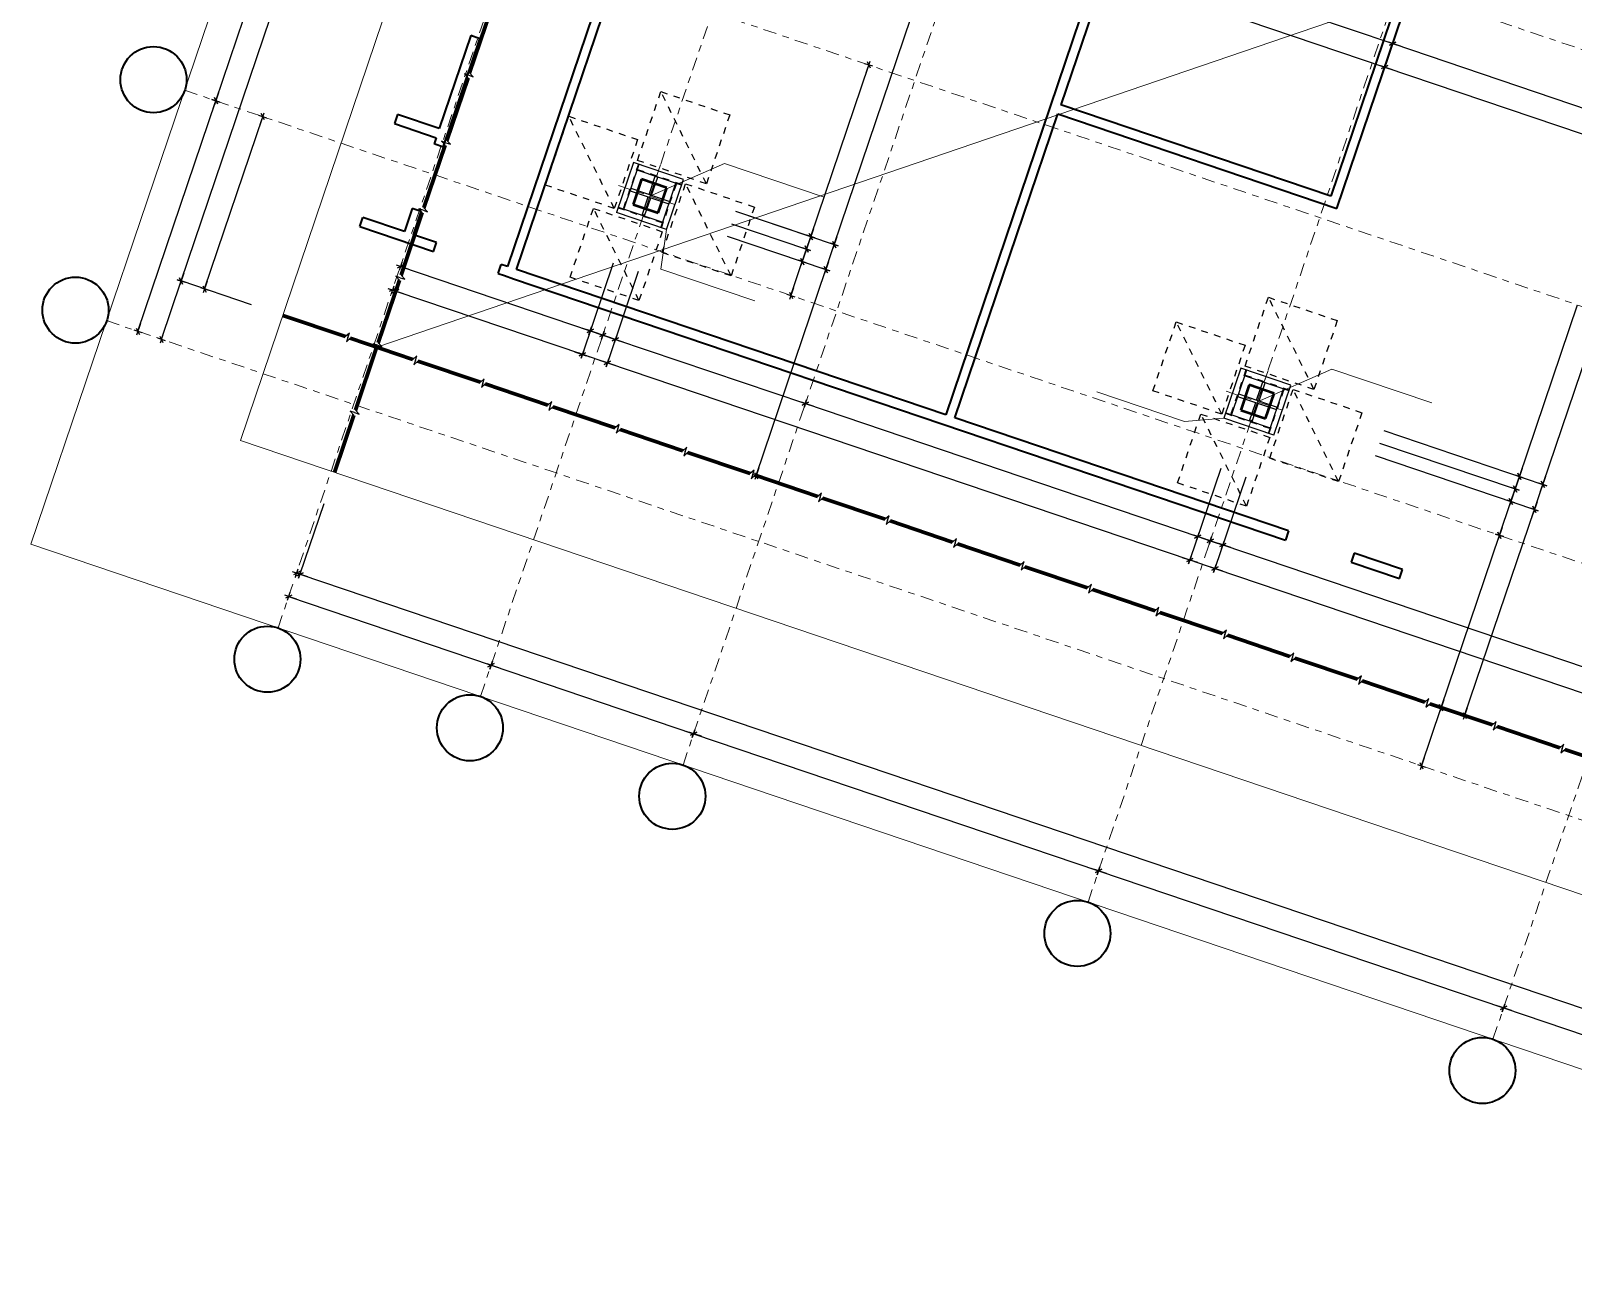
# Model space of a CAD drawing. Header units: metres. Extents: x 2661608 to 2661648.6, y 1209464.3 to 1209501.1.
# Drawn here: x 2661607.96 to 2661631.29, y 1209464.29 to 1209482.9 of the extents above; entities that cross this region are included whole.
import ezdxf

# ---------------------------------------------------------------- set-up
doc = ezdxf.new("R2010")
doc.units = ezdxf.units.M
for name, pattern in [('AUSGEZOGEN', [0]), ('PHANTOM2_S8', [0.3, 0.2, -0.05, 0, -0.05]), ('VERDECKT2_S2', [0.025, 0, -0.025])]:
    doc.linetypes.add(name, pattern=pattern)
for name, color, linetype, lineweight in [('TB_639', 7, 'AUSGEZOGEN', 25), ('TB_641', 7, 'AUSGEZOGEN', 25), ('TB_643', 7, 'AUSGEZOGEN', 25), ('TB_645', 7, 'AUSGEZOGEN', 25), ('TB_649', 7, 'AUSGEZOGEN', 25), ('TB_650', 7, 'AUSGEZOGEN', 25)]:
    doc.layers.add(name, color=color, linetype=linetype, lineweight=lineweight)

msp = doc.modelspace()

# ---------------------------------------------------------------- linework, layer by layer
at = {"color": 0, "linetype": 'ByBlock', "lineweight": -2}
for p, q in [((2661628.538, 1209482.649), (2661628.579, 1209482.767)), ((2661628.579, 1209482.767), (2661628.538, 1209482.649)), ((2661628.44, 1209482.748), (2661628.618, 1209482.688)), ((2661628.677, 1209482.668), (2661628.499, 1209482.728)), ((2661628.511, 1209482.684), (2661628.606, 1209482.731)), ((2661628.606, 1209482.731), (2661628.511, 1209482.684)), ((2661620.697, 1209482.364), (2661620.578, 1209482.404)), ((2661620.597, 1209482.265), (2661620.657, 1209482.443)), ((2661620.661, 1209482.336), (2661620.614, 1209482.431)), ((2661628.32, 1209482.393), (2661628.497, 1209482.333)), ((2661628.557, 1209482.313), (2661628.379, 1209482.373)), ((2661628.391, 1209482.329), (2661628.486, 1209482.376)), ((2661628.486, 1209482.376), (2661628.391, 1209482.329)), ((2661628.418, 1209482.293), (2661628.458, 1209482.412)), ((2661628.458, 1209482.412), (2661628.418, 1209482.293)), ((2661610.82, 1209481.822), (2661610.702, 1209481.862)), ((2661610.702, 1209481.862), (2661610.82, 1209481.822)), ((2661610.721, 1209481.724), (2661610.781, 1209481.902)), ((2661610.785, 1209481.795), (2661610.738, 1209481.89)), ((2661610.738, 1209481.89), (2661610.785, 1209481.795)), ((2661610.801, 1209481.961), (2661610.741, 1209481.783)), ((2661611.531, 1209481.582), (2661611.412, 1209481.622)), ((2661611.431, 1209481.483), (2661611.491, 1209481.661)), ((2661611.495, 1209481.554), (2661611.448, 1209481.649)), ((2661619.818, 1209479.768), (2661619.699, 1209479.808)), ((2661619.699, 1209479.808), (2661619.818, 1209479.768)), ((2661619.719, 1209479.67), (2661619.779, 1209479.848)), ((2661619.782, 1209479.741), (2661619.735, 1209479.836)), ((2661619.735, 1209479.836), (2661619.782, 1209479.741)), ((2661619.799, 1209479.907), (2661619.739, 1209479.729)), ((2661620.074, 1209479.55), (2661620.134, 1209479.727)), ((2661620.154, 1209479.787), (2661620.094, 1209479.609)), ((2661619.67, 1209479.528), (2661619.61, 1209479.35)), ((2661619.754, 1209479.579), (2661619.635, 1209479.619)), ((2661619.635, 1209479.619), (2661619.754, 1209479.579)), ((2661619.654, 1209479.481), (2661619.715, 1209479.658)), ((2661619.718, 1209479.551), (2661619.671, 1209479.647)), ((2661619.671, 1209479.647), (2661619.718, 1209479.551)), ((2661619.735, 1209479.717), (2661619.674, 1209479.54)), ((2661620.173, 1209479.648), (2661620.055, 1209479.688)), ((2661620.055, 1209479.688), (2661620.173, 1209479.648)), ((2661620.137, 1209479.621), (2661620.09, 1209479.716)), ((2661620.09, 1209479.716), (2661620.137, 1209479.621)), ((2661613.669, 1209479.295), (2661613.492, 1209479.356)), ((2661613.599, 1209479.359), (2661613.504, 1209479.312)), ((2661613.571, 1209479.395), (2661613.531, 1209479.276)), ((2661619.69, 1209479.39), (2661619.571, 1209479.43)), ((2661619.571, 1209479.43), (2661619.69, 1209479.39)), ((2661619.59, 1209479.291), (2661619.65, 1209479.469)), ((2661619.654, 1209479.362), (2661619.607, 1209479.457)), ((2661619.607, 1209479.457), (2661619.654, 1209479.362)), ((2661620.045, 1209479.269), (2661619.926, 1209479.309)), ((2661619.926, 1209479.309), (2661620.045, 1209479.269)), ((2661619.945, 1209479.171), (2661620.006, 1209479.349)), ((2661620.009, 1209479.242), (2661619.962, 1209479.337)), ((2661619.962, 1209479.337), (2661620.009, 1209479.242)), ((2661620.026, 1209479.408), (2661619.966, 1209479.23)), ((2661610.294, 1209479.097), (2661610.175, 1209479.137)), ((2661610.175, 1209479.137), (2661610.294, 1209479.097)), ((2661610.194, 1209478.999), (2661610.254, 1209479.177)), ((2661610.258, 1209479.07), (2661610.211, 1209479.165)), ((2661610.211, 1209479.165), (2661610.258, 1209479.07)), ((2661610.274, 1209479.236), (2661610.214, 1209479.058)), ((2661610.566, 1209479.045), (2661610.613, 1209478.95)), ((2661610.63, 1209479.116), (2661610.569, 1209478.938)), ((2661613.451, 1209479.039), (2661613.411, 1209478.921)), ((2661610.53, 1209479.017), (2661610.649, 1209478.977)), ((2661613.363, 1209479.003), (2661613.541, 1209478.943)), ((2661613.549, 1209478.94), (2661613.372, 1209479)), ((2661613.478, 1209479.004), (2661613.383, 1209478.957)), ((2661613.6, 1209478.923), (2661613.422, 1209478.983)), ((2661613.434, 1209478.94), (2661613.529, 1209478.987)), ((2661613.529, 1209478.987), (2661613.434, 1209478.94)), ((2661613.461, 1209478.904), (2661613.501, 1209479.022)), ((2661613.501, 1209479.022), (2661613.461, 1209478.904)), ((2661619.398, 1209478.918), (2661619.516, 1209478.878)), ((2661619.434, 1209478.946), (2661619.481, 1209478.851)), ((2661619.497, 1209479.016), (2661619.437, 1209478.839)), ((2661609.522, 1209478.377), (2661609.64, 1209478.337)), ((2661609.557, 1209478.404), (2661609.604, 1209478.309)), ((2661609.621, 1209478.475), (2661609.561, 1209478.298)), ((2661609.976, 1209478.355), (2661609.916, 1209478.177)), ((2661616.306, 1209478.403), (2661616.483, 1209478.343)), ((2661616.543, 1209478.323), (2661616.365, 1209478.383)), ((2661616.377, 1209478.339), (2661616.472, 1209478.386)), ((2661616.472, 1209478.386), (2661616.377, 1209478.339)), ((2661616.404, 1209478.304), (2661616.444, 1209478.422)), ((2661616.444, 1209478.422), (2661616.404, 1209478.304)), ((2661616.495, 1209478.339), (2661616.673, 1209478.279)), ((2661616.594, 1209478.239), (2661616.634, 1209478.358)), ((2661616.634, 1209478.358), (2661616.594, 1209478.239)), ((2661609.877, 1209478.257), (2661609.995, 1209478.216)), ((2661609.913, 1209478.284), (2661609.96, 1209478.189)), ((2661616.732, 1209478.258), (2661616.554, 1209478.319)), ((2661616.566, 1209478.275), (2661616.661, 1209478.322)), ((2661616.661, 1209478.322), (2661616.566, 1209478.275)), ((2661616.685, 1209478.275), (2661616.862, 1209478.214)), ((2661616.921, 1209478.194), (2661616.744, 1209478.254)), ((2661616.756, 1209478.211), (2661616.851, 1209478.258)), ((2661616.851, 1209478.258), (2661616.756, 1209478.211)), ((2661616.783, 1209478.175), (2661616.823, 1209478.294)), ((2661616.823, 1209478.294), (2661616.783, 1209478.175)), ((2661616.186, 1209478.048), (2661616.363, 1209477.987)), ((2661616.422, 1209477.967), (2661616.245, 1209478.028)), ((2661616.256, 1209477.984), (2661616.352, 1209478.031)), ((2661616.352, 1209478.031), (2661616.256, 1209477.984)), ((2661616.284, 1209477.948), (2661616.324, 1209478.067)), ((2661616.324, 1209478.067), (2661616.284, 1209477.948)), ((2661616.564, 1209477.919), (2661616.742, 1209477.859)), ((2661616.801, 1209477.839), (2661616.624, 1209477.899)), ((2661616.635, 1209477.856), (2661616.73, 1209477.903)), ((2661616.73, 1209477.903), (2661616.635, 1209477.856)), ((2661616.663, 1209477.82), (2661616.703, 1209477.938)), ((2661616.703, 1209477.938), (2661616.663, 1209477.82)), ((2661619.558, 1209477.302), (2661619.735, 1209477.242)), ((2661619.795, 1209477.222), (2661619.617, 1209477.282)), ((2661619.629, 1209477.238), (2661619.724, 1209477.285)), ((2661619.724, 1209477.285), (2661619.629, 1209477.238)), ((2661619.656, 1209477.202), (2661619.696, 1209477.321)), ((2661619.696, 1209477.321), (2661619.656, 1209477.202)), ((2661618.971, 1209476.291), (2661618.91, 1209476.114)), ((2661630.515, 1209476.279), (2661630.455, 1209476.101)), ((2661618.871, 1209476.193), (2661618.99, 1209476.153)), ((2661618.907, 1209476.221), (2661618.954, 1209476.126)), ((2661630.371, 1209475.852), (2661630.431, 1209476.03)), ((2661630.435, 1209475.923), (2661630.388, 1209476.018)), ((2661630.388, 1209476.018), (2661630.435, 1209475.923)), ((2661630.451, 1209476.089), (2661630.391, 1209475.911)), ((2661630.534, 1209476.14), (2661630.416, 1209476.18)), ((2661630.416, 1209476.18), (2661630.534, 1209476.14)), ((2661630.435, 1209476.042), (2661630.495, 1209476.219)), ((2661630.499, 1209476.113), (2661630.452, 1209476.208)), ((2661630.452, 1209476.208), (2661630.499, 1209476.113)), ((2661630.89, 1209476.02), (2661630.771, 1209476.06)), ((2661630.771, 1209476.06), (2661630.89, 1209476.02)), ((2661630.79, 1209475.921), (2661630.85, 1209476.099)), ((2661630.854, 1209475.992), (2661630.807, 1209476.087)), ((2661630.807, 1209476.087), (2661630.854, 1209475.992)), ((2661630.87, 1209476.158), (2661630.81, 1209475.981)), ((2661630.406, 1209475.761), (2661630.288, 1209475.801)), ((2661630.288, 1209475.801), (2661630.406, 1209475.761)), ((2661630.307, 1209475.663), (2661630.367, 1209475.84)), ((2661630.37, 1209475.734), (2661630.323, 1209475.829)), ((2661630.323, 1209475.829), (2661630.37, 1209475.734)), ((2661630.387, 1209475.9), (2661630.327, 1209475.722)), ((2661630.47, 1209475.951), (2661630.352, 1209475.991)), ((2661630.352, 1209475.991), (2661630.47, 1209475.951)), ((2661630.742, 1209475.779), (2661630.682, 1209475.602)), ((2661630.761, 1209475.641), (2661630.643, 1209475.681)), ((2661630.643, 1209475.681), (2661630.761, 1209475.641)), ((2661630.662, 1209475.543), (2661630.722, 1209475.72)), ((2661630.726, 1209475.613), (2661630.679, 1209475.709)), ((2661630.679, 1209475.709), (2661630.726, 1209475.613)), ((2661625.592, 1209475.193), (2661625.632, 1209475.311)), ((2661625.632, 1209475.311), (2661625.592, 1209475.193)), ((2661630.134, 1209475.151), (2661630.194, 1209475.329)), ((2661630.197, 1209475.222), (2661630.15, 1209475.317)), ((2661630.15, 1209475.317), (2661630.197, 1209475.222)), ((2661630.214, 1209475.388), (2661630.154, 1209475.211)), ((2661625.493, 1209475.292), (2661625.671, 1209475.232)), ((2661625.73, 1209475.212), (2661625.553, 1209475.272)), ((2661625.564, 1209475.229), (2661625.659, 1209475.275)), ((2661625.659, 1209475.275), (2661625.564, 1209475.229)), ((2661625.683, 1209475.228), (2661625.861, 1209475.168)), ((2661625.92, 1209475.148), (2661625.742, 1209475.208)), ((2661625.754, 1209475.164), (2661625.849, 1209475.211)), ((2661625.849, 1209475.211), (2661625.754, 1209475.164)), ((2661625.781, 1209475.129), (2661625.821, 1209475.247)), ((2661625.821, 1209475.247), (2661625.781, 1209475.129)), ((2661625.872, 1209475.164), (2661626.05, 1209475.104)), ((2661626.109, 1209475.084), (2661625.932, 1209475.144)), ((2661625.943, 1209475.1), (2661626.038, 1209475.147)), ((2661626.038, 1209475.147), (2661625.943, 1209475.1)), ((2661625.971, 1209475.065), (2661626.011, 1209475.183)), ((2661626.011, 1209475.183), (2661625.971, 1209475.065)), ((2661630.233, 1209475.25), (2661630.115, 1209475.29)), ((2661630.115, 1209475.29), (2661630.233, 1209475.25)), ((2661625.373, 1209474.937), (2661625.551, 1209474.877)), ((2661625.61, 1209474.857), (2661625.432, 1209474.917)), ((2661625.444, 1209474.873), (2661625.539, 1209474.92)), ((2661625.539, 1209474.92), (2661625.444, 1209474.873)), ((2661625.472, 1209474.838), (2661625.512, 1209474.956)), ((2661625.512, 1209474.956), (2661625.472, 1209474.838)), ((2661625.85, 1209474.709), (2661625.891, 1209474.828)), ((2661625.891, 1209474.828), (2661625.85, 1209474.709)), ((2661611.913, 1209474.722), (2661612.091, 1209474.662)), ((2661612.1, 1209474.659), (2661611.922, 1209474.719)), ((2661612.029, 1209474.722), (2661611.934, 1209474.675)), ((2661612.001, 1209474.758), (2661611.961, 1209474.64)), ((2661612.15, 1209474.642), (2661611.973, 1209474.702)), ((2661611.984, 1209474.658), (2661612.079, 1209474.705)), ((2661612.079, 1209474.705), (2661611.984, 1209474.658)), ((2661612.012, 1209474.622), (2661612.052, 1209474.741)), ((2661612.052, 1209474.741), (2661612.012, 1209474.622)), ((2661625.752, 1209474.809), (2661625.93, 1209474.748)), ((2661625.989, 1209474.728), (2661625.811, 1209474.789)), ((2661625.823, 1209474.745), (2661625.918, 1209474.792)), ((2661625.918, 1209474.792), (2661625.823, 1209474.745)), ((2661611.979, 1209474.303), (2661611.802, 1209474.364)), ((2661611.909, 1209474.367), (2661611.813, 1209474.32)), ((2661611.881, 1209474.403), (2661611.841, 1209474.284)), ((2661614.805, 1209473.347), (2661614.983, 1209473.287)), ((2661615.042, 1209473.267), (2661614.864, 1209473.327)), ((2661614.876, 1209473.283), (2661614.971, 1209473.33)), ((2661614.971, 1209473.33), (2661614.876, 1209473.283)), ((2661614.903, 1209473.247), (2661614.944, 1209473.366)), ((2661614.944, 1209473.366), (2661614.903, 1209473.247)), ((2661629.332, 1209472.783), (2661629.272, 1209472.606)), ((2661629.351, 1209472.645), (2661629.233, 1209472.685)), ((2661629.233, 1209472.685), (2661629.351, 1209472.645)), ((2661629.252, 1209472.547), (2661629.312, 1209472.724)), ((2661629.315, 1209472.617), (2661629.268, 1209472.713)), ((2661629.268, 1209472.713), (2661629.315, 1209472.617)), ((2661629.588, 1209472.565), (2661629.706, 1209472.525)), ((2661629.624, 1209472.592), (2661629.671, 1209472.497)), ((2661629.687, 1209472.663), (2661629.627, 1209472.486)), ((2661617.868, 1209472.31), (2661618.045, 1209472.25)), ((2661618.104, 1209472.23), (2661617.927, 1209472.29)), ((2661617.939, 1209472.246), (2661618.034, 1209472.293)), ((2661618.034, 1209472.293), (2661617.939, 1209472.246)), ((2661617.966, 1209472.211), (2661618.006, 1209472.329)), ((2661618.006, 1209472.329), (2661617.966, 1209472.211)), ((2661628.934, 1209471.804), (2661629.053, 1209471.764)), ((2661628.97, 1209471.832), (2661629.017, 1209471.737)), ((2661629.034, 1209471.903), (2661628.974, 1209471.725)), ((2661623.993, 1209470.236), (2661624.17, 1209470.176)), ((2661624.23, 1209470.156), (2661624.052, 1209470.216)), ((2661624.064, 1209470.172), (2661624.159, 1209470.219)), ((2661624.159, 1209470.219), (2661624.064, 1209470.172)), ((2661624.091, 1209470.137), (2661624.131, 1209470.255)), ((2661624.131, 1209470.255), (2661624.091, 1209470.137)), ((2661630.118, 1209468.162), (2661630.296, 1209468.102)), ((2661630.355, 1209468.082), (2661630.177, 1209468.142)), ((2661630.189, 1209468.099), (2661630.284, 1209468.146)), ((2661630.284, 1209468.146), (2661630.189, 1209468.099)), ((2661630.216, 1209468.063), (2661630.256, 1209468.181)), ((2661630.256, 1209468.181), (2661630.216, 1209468.063))]:
    msp.add_line(p, q, dxfattribs=at)
at = {"layer": 'TB_639', "color": 191, "linetype": 'AUSGEZOGEN', "lineweight": 13, "transparency": 33554687}
for p, q in [((2661611.132, 1209476.702), (2661618.088, 1209497.246)), ((2661638.425, 1209467.461), (2661611.132, 1209476.702))]:
    msp.add_line(p, q, dxfattribs=at)
at = {"layer": 'TB_641', "color": 7, "linetype": 'AUSGEZOGEN', "lineweight": 35, "transparency": 33554687}
for p, q in [((2661618.345, 1209488.713), (2661615.17, 1209479.336)), ((2661615.307, 1209479.29), (2661618.482, 1209488.667)), ((2661624.975, 1209486.468), (2661621.8, 1209477.091)), ((2661629.195, 1209485.04), (2661627.624, 1209480.398)), ((2661627.714, 1209480.215), (2661629.332, 1209484.993)), ((2661624.425, 1209484.39), (2661623.541, 1209481.781)), ((2661614.616, 1209482.828), (2661614.14, 1209481.422)), ((2661614.198, 1209481.143), (2661614.753, 1209482.782)), ((2661614.753, 1209482.782), (2661614.616, 1209482.828)), ((2661613.51, 1209481.635), (2661613.463, 1209481.498)), ((2661614.14, 1209481.422), (2661613.51, 1209481.635)), ((2661621.938, 1209477.045), (2661623.495, 1209481.643)), ((2661623.495, 1209481.643), (2661627.714, 1209480.215)), ((2661627.624, 1209480.398), (2661623.541, 1209481.781)), ((2661613.463, 1209481.498), (2661614.093, 1209481.284)), ((2661614.093, 1209481.284), (2661614.061, 1209481.19)), ((2661614.198, 1209481.143), (2661614.061, 1209481.19)), ((2661613.731, 1209480.214), (2661613.612, 1209479.864)), ((2661613.868, 1209480.168), (2661613.731, 1209480.214)), ((2661612.936, 1209479.94), (2661612.982, 1209480.077)), ((2661613.612, 1209479.864), (2661612.982, 1209480.077)), ((2661613.749, 1209479.817), (2661613.868, 1209480.168)), ((2661612.936, 1209479.94), (2661614.053, 1209479.561)), ((2661614.1, 1209479.698), (2661613.749, 1209479.817)), ((2661614.053, 1209479.561), (2661614.1, 1209479.698)), ((2661615.029, 1209479.231), (2661615.075, 1209479.368)), ((2661615.17, 1209479.336), (2661615.075, 1209479.368)), ((2661621.8, 1209477.091), (2661615.307, 1209479.29)), ((2661615.029, 1209479.231), (2661615.124, 1209479.199)), ((2661615.124, 1209479.199), (2661615.261, 1209479.152)), ((2661615.261, 1209479.152), (2661626.937, 1209475.199)), ((2661626.984, 1209475.336), (2661621.938, 1209477.045)), ((2661626.984, 1209475.336), (2661626.937, 1209475.199)), ((2661627.978, 1209475), (2661627.932, 1209474.862)), ((2661627.932, 1209474.862), (2661628.661, 1209474.615)), ((2661628.708, 1209474.753), (2661627.978, 1209475)), ((2661628.661, 1209474.615), (2661628.708, 1209474.753))]:
    msp.add_line(p, q, dxfattribs=at)
at = {"layer": 'TB_641', "color": 7, "linetype": 'PHANTOM2_S8', "lineweight": 18, "transparency": 33554687}
for p, q in [((2661617.486, 1209480.875), (2661617.165, 1209479.928)), ((2661616.852, 1209480.561), (2661617.799, 1209480.241)), ((2661626.674, 1209477.764), (2661626.353, 1209476.817)), ((2661626.04, 1209477.451), (2661626.987, 1209477.13))]:
    msp.add_line(p, q, dxfattribs=at)
at = {"layer": 'TB_641', "color": 7, "linetype": 'AUSGEZOGEN', "lineweight": 50, "transparency": 33554687}
for p, q in [((2661617.2, 1209480.655), (2661617.072, 1209480.276)), ((2661617.579, 1209480.526), (2661617.2, 1209480.655)), ((2661617.451, 1209480.148), (2661617.579, 1209480.526)), ((2661617.072, 1209480.276), (2661617.451, 1209480.148)), ((2661626.388, 1209477.544), (2661626.26, 1209477.165)), ((2661626.767, 1209477.416), (2661626.388, 1209477.544)), ((2661626.638, 1209477.037), (2661626.767, 1209477.416)), ((2661626.26, 1209477.165), (2661626.638, 1209477.037))]:
    msp.add_line(p, q, dxfattribs=at)
at = {"layer": 'TB_643', "color": 191, "linetype": 'AUSGEZOGEN', "lineweight": 13, "transparency": 33554687}
for p, q in [((2661607.962, 1209475.136), (2661616.522, 1209500.416)), ((2661639.991, 1209464.291), (2661607.962, 1209475.136))]:
    msp.add_line(p, q, dxfattribs=at)
at = {"layer": 'TB_643', "color": 7, "linetype": 'PHANTOM2_S8', "lineweight": 18, "transparency": 33554687}
for p, q in [((2661611.701, 1209473.87), (2661620.581, 1209500.098)), ((2661614.763, 1209472.833), (2661623.643, 1209499.061)), ((2661617.826, 1209471.796), (2661626.706, 1209498.024)), ((2661623.951, 1209469.722), (2661632.831, 1209495.95)), ((2661630.076, 1209467.649), (2661638.956, 1209493.876)), ((2661612.648, 1209488.974), (2661644.677, 1209478.13)), ((2661611.468, 1209485.488), (2661643.497, 1209474.644)), ((2661610.287, 1209482.003), (2661642.316, 1209471.159)), ((2661609.107, 1209478.517), (2661641.136, 1209467.673)), ((2661614.763, 1209472.833), (2661614.763, 1209472.833)), ((2661617.826, 1209471.796), (2661617.826, 1209471.796)), ((2661623.951, 1209469.722), (2661623.951, 1209469.722)), ((2661630.076, 1209467.649), (2661630.076, 1209467.649))]:
    msp.add_line(p, q, dxfattribs=at)
at = {"layer": 'TB_643', "color": 7, "linetype": 'AUSGEZOGEN', "lineweight": 35, "transparency": 33554687}
for centre in [(2661609.817, 1209482.162), (2661608.637, 1209478.676), (2661611.54, 1209473.396), (2661614.603, 1209472.359), (2661617.665, 1209471.323), (2661623.791, 1209469.249), (2661629.916, 1209467.175)]:
    msp.add_circle(centre, 0.5, dxfattribs=at)
at = {"layer": 'TB_645', "color": 7, "linetype": 'VERDECKT2_S2', "lineweight": 25, "transparency": 33554687}
for p, q in [((2661617.138, 1209480.94), (2661617.491, 1209481.981)), ((2661617.491, 1209481.981), (2661618.533, 1209481.629)), ((2661618.18, 1209480.587), (2661617.491, 1209481.981)), ((2661615.745, 1209480.567), (2661616.098, 1209481.609)), ((2661616.098, 1209481.609), (2661617.14, 1209481.256)), ((2661616.787, 1209480.214), (2661616.098, 1209481.609)), ((2661618.533, 1209481.629), (2661618.18, 1209480.587)), ((2661617.14, 1209481.256), (2661616.787, 1209480.214)), ((2661618.18, 1209480.587), (2661617.138, 1209480.94)), ((2661617.151, 1209480.883), (2661616.921, 1209480.205)), ((2661617.807, 1209480.576), (2661617.13, 1209480.805)), ((2661616.787, 1209480.214), (2661615.745, 1209480.567)), ((2661617.5, 1209479.92), (2661617.73, 1209480.597)), ((2661617.511, 1209479.546), (2661617.864, 1209480.588)), ((2661617.864, 1209480.588), (2661618.906, 1209480.236)), ((2661618.553, 1209479.194), (2661617.864, 1209480.588)), ((2661616.118, 1209479.173), (2661616.471, 1209480.215)), ((2661616.471, 1209480.215), (2661617.513, 1209479.863)), ((2661617.16, 1209478.821), (2661616.471, 1209480.215)), ((2661616.844, 1209480.226), (2661617.521, 1209479.997)), ((2661618.906, 1209480.236), (2661618.553, 1209479.194)), ((2661617.513, 1209479.863), (2661617.16, 1209478.821)), ((2661618.553, 1209479.194), (2661617.511, 1209479.546)), ((2661617.16, 1209478.821), (2661616.118, 1209479.173)), ((2661626.326, 1209477.829), (2661626.679, 1209478.871)), ((2661626.679, 1209478.871), (2661627.721, 1209478.518)), ((2661627.368, 1209477.476), (2661626.679, 1209478.871)), ((2661624.933, 1209477.456), (2661625.286, 1209478.498)), ((2661625.286, 1209478.498), (2661626.327, 1209478.145)), ((2661625.975, 1209477.103), (2661625.286, 1209478.498)), ((2661627.721, 1209478.518), (2661627.368, 1209477.476)), ((2661626.327, 1209478.145), (2661625.975, 1209477.103)), ((2661626.338, 1209477.772), (2661626.109, 1209477.095)), ((2661626.995, 1209477.465), (2661626.317, 1209477.695)), ((2661627.368, 1209477.476), (2661626.326, 1209477.829)), ((2661625.975, 1209477.103), (2661624.933, 1209477.456)), ((2661626.688, 1209476.809), (2661626.917, 1209477.486)), ((2661626.699, 1209476.436), (2661627.052, 1209477.478)), ((2661627.052, 1209477.478), (2661628.094, 1209477.125)), ((2661627.741, 1209476.083), (2661627.052, 1209477.478)), ((2661625.306, 1209476.063), (2661625.658, 1209477.105)), ((2661625.658, 1209477.105), (2661626.7, 1209476.752)), ((2661626.348, 1209475.71), (2661625.658, 1209477.105)), ((2661626.032, 1209477.116), (2661626.709, 1209476.886)), ((2661628.094, 1209477.125), (2661627.741, 1209476.083)), ((2661626.7, 1209476.752), (2661626.348, 1209475.71)), ((2661627.741, 1209476.083), (2661626.699, 1209476.436)), ((2661626.348, 1209475.71), (2661625.306, 1209476.063))]:
    msp.add_line(p, q, dxfattribs=at)
at = {"layer": 'TB_645', "color": 7, "linetype": 'AUSGEZOGEN', "lineweight": 25, "transparency": 33554687}
for p, q in [((2661617.075, 1209480.908), (2661616.818, 1209480.151)), ((2661617.833, 1209480.652), (2661617.075, 1209480.908)), ((2661617.16, 1209480.879), (2661616.932, 1209480.207)), ((2661617.804, 1209480.566), (2661617.131, 1209480.794)), ((2661617.313, 1209480.426), (2661617.406, 1209480.701)), ((2661617.351, 1209480.414), (2661617.444, 1209480.688)), ((2661617.025, 1209480.482), (2661617.613, 1209480.283)), ((2661617.038, 1209480.519), (2661617.626, 1209480.321)), ((2661617.491, 1209479.923), (2661617.719, 1209480.595)), ((2661617.576, 1209479.894), (2661617.833, 1209480.652)), ((2661616.847, 1209480.236), (2661617.52, 1209480.008)), ((2661617.207, 1209480.114), (2661617.3, 1209480.389)), ((2661617.245, 1209480.101), (2661617.338, 1209480.376)), ((2661617.576, 1209479.894), (2661616.818, 1209480.151)), ((2661626.263, 1209477.798), (2661626.006, 1209477.04)), ((2661626.348, 1209477.769), (2661626.12, 1209477.096)), ((2661627.02, 1209477.541), (2661626.263, 1209477.798)), ((2661626.991, 1209477.456), (2661626.319, 1209477.683)), ((2661626.226, 1209477.409), (2661626.813, 1209477.21)), ((2661626.501, 1209477.316), (2661626.594, 1209477.59)), ((2661626.539, 1209477.303), (2661626.632, 1209477.578)), ((2661626.679, 1209476.812), (2661626.906, 1209477.485)), ((2661626.764, 1209476.783), (2661627.02, 1209477.541)), ((2661626.213, 1209477.371), (2661626.8, 1209477.172)), ((2661626.395, 1209477.003), (2661626.488, 1209477.278)), ((2661626.433, 1209476.99), (2661626.526, 1209477.265)), ((2661626.764, 1209476.783), (2661626.006, 1209477.04)), ((2661626.035, 1209477.125), (2661626.707, 1209476.897))]:
    msp.add_line(p, q, dxfattribs=at)
at = {"layer": 'TB_645', "color": 7, "linetype": 'AUSGEZOGEN', "lineweight": 18, "transparency": 33554687}
for p, q in [((2661617.491, 1209479.297), (2661617.576, 1209479.894)), ((2661617.491, 1209479.297), (2661618.91, 1209478.816)), ((2661624.084, 1209477.441), (2661625.409, 1209476.992)), ((2661625.409, 1209476.992), (2661626.006, 1209477.04))]:
    msp.add_line(p, q, dxfattribs=at)
at = {"layer": 'TB_649', "color": 7, "linetype": 'AUSGEZOGEN', "lineweight": 25, "transparency": 33554687}
for p, q in [((2661610.234, 1209479.117), (2661616.068, 1209496.347)), ((2661620.114, 1209479.668), (2661622.679, 1209487.246)), ((2661617.451, 1209486.073), (2661628.438, 1209482.353)), ((2661610.761, 1209481.842), (2661611.941, 1209485.328)), ((2661630.83, 1209476.04), (2661633.989, 1209485.37)), ((2661627.299, 1209483.134), (2661628.559, 1209482.708)), ((2661628.559, 1209482.708), (2661628.559, 1209482.708)), ((2661628.559, 1209482.708), (2661628.559, 1209482.708)), ((2661628.559, 1209482.708), (2661634.494, 1209480.698)), ((2661619.759, 1209479.788), (2661620.637, 1209482.384)), ((2661620.637, 1209482.384), (2661620.637, 1209482.384)), ((2661628.438, 1209482.353), (2661628.438, 1209482.353)), ((2661628.438, 1209482.353), (2661628.438, 1209482.353)), ((2661628.438, 1209482.353), (2661638.458, 1209478.96)), ((2661609.581, 1209478.357), (2661610.761, 1209481.842)), ((2661610.761, 1209481.842), (2661610.761, 1209481.842)), ((2661610.761, 1209481.842), (2661610.761, 1209481.842)), ((2661610.589, 1209478.997), (2661611.471, 1209481.602)), ((2661611.471, 1209481.602), (2661611.471, 1209481.602)), ((2661618.557, 1209479.984), (2661619.695, 1209479.599)), ((2661618.557, 1209479.984), (2661619.695, 1209479.599)), ((2661618.62, 1209480.174), (2661619.759, 1209479.788)), ((2661618.62, 1209480.174), (2661619.759, 1209479.788)), ((2661618.62, 1209480.174), (2661620.114, 1209479.668)), ((2661618.62, 1209480.174), (2661620.114, 1209479.668)), ((2661618.494, 1209479.794), (2661619.63, 1209479.41)), ((2661618.494, 1209479.794), (2661619.63, 1209479.41)), ((2661618.494, 1209479.794), (2661619.986, 1209479.289)), ((2661618.494, 1209479.794), (2661619.986, 1209479.289)), ((2661619.695, 1209479.599), (2661619.759, 1209479.788)), ((2661619.63, 1209479.41), (2661619.695, 1209479.599)), ((2661619.986, 1209479.289), (2661620.114, 1209479.668)), ((2661613.551, 1209479.335), (2661613.551, 1209479.335)), ((2661613.551, 1209479.335), (2661616.424, 1209478.363)), ((2661616.771, 1209479.387), (2661616.304, 1209478.008)), ((2661616.771, 1209479.387), (2661616.304, 1209478.008)), ((2661618.93, 1209476.173), (2661619.986, 1209479.289)), ((2661619.457, 1209478.898), (2661619.63, 1209479.41)), ((2661609.936, 1209478.236), (2661610.234, 1209479.117)), ((2661611.3, 1209478.757), (2661610.234, 1209479.117)), ((2661611.3, 1209478.757), (2661610.234, 1209479.117)), ((2661617.15, 1209479.259), (2661616.683, 1209477.879)), ((2661617.15, 1209479.259), (2661616.683, 1209477.879)), ((2661610.589, 1209478.997), (2661610.589, 1209478.997)), ((2661613.431, 1209478.98), (2661613.431, 1209478.98)), ((2661613.431, 1209478.98), (2661613.481, 1209478.963)), ((2661613.481, 1209478.963), (2661613.481, 1209478.963)), ((2661613.481, 1209478.963), (2661613.481, 1209478.963)), ((2661613.481, 1209478.963), (2661616.304, 1209478.008)), ((2661619.457, 1209478.898), (2661619.457, 1209478.898)), ((2661630.475, 1209476.16), (2661631.354, 1209478.755)), ((2661609.581, 1209478.357), (2661609.581, 1209478.357)), ((2661616.424, 1209478.363), (2661616.424, 1209478.363)), ((2661616.424, 1209478.363), (2661616.424, 1209478.363)), ((2661616.424, 1209478.363), (2661616.614, 1209478.299)), ((2661609.936, 1209478.236), (2661609.936, 1209478.236)), ((2661616.614, 1209478.299), (2661616.614, 1209478.299)), ((2661616.614, 1209478.299), (2661616.614, 1209478.299)), ((2661616.614, 1209478.299), (2661616.803, 1209478.234)), ((2661616.803, 1209478.234), (2661616.803, 1209478.234)), ((2661616.803, 1209478.234), (2661616.803, 1209478.234)), ((2661616.803, 1209478.234), (2661619.676, 1209477.262)), ((2661616.304, 1209478.008), (2661616.683, 1209477.879)), ((2661616.683, 1209477.879), (2661625.492, 1209474.897)), ((2661619.676, 1209477.262), (2661619.676, 1209477.262)), ((2661619.676, 1209477.262), (2661619.676, 1209477.262)), ((2661619.676, 1209477.262), (2661625.612, 1209475.252)), ((2661628.424, 1209476.855), (2661630.83, 1209476.04)), ((2661628.424, 1209476.855), (2661630.83, 1209476.04)), ((2661628.293, 1209476.477), (2661630.702, 1209475.661)), ((2661628.293, 1209476.477), (2661630.702, 1209475.661)), ((2661628.359, 1209476.665), (2661630.411, 1209475.971)), ((2661628.359, 1209476.665), (2661630.411, 1209475.971)), ((2661625.96, 1209476.28), (2661625.492, 1209474.897)), ((2661625.96, 1209476.28), (2661625.492, 1209474.897)), ((2661618.93, 1209476.173), (2661618.93, 1209476.173)), ((2661626.339, 1209476.152), (2661625.871, 1209474.769)), ((2661626.339, 1209476.152), (2661625.871, 1209474.769)), ((2661630.411, 1209475.971), (2661630.475, 1209476.16)), ((2661630.475, 1209476.16), (2661630.475, 1209476.16)), ((2661630.475, 1209476.16), (2661630.475, 1209476.16)), ((2661630.702, 1209475.661), (2661630.83, 1209476.04)), ((2661630.174, 1209475.27), (2661630.347, 1209475.781)), ((2661630.347, 1209475.781), (2661630.411, 1209475.971)), ((2661630.347, 1209475.781), (2661630.347, 1209475.781)), ((2661630.347, 1209475.781), (2661630.347, 1209475.781)), ((2661612.393, 1209475.747), (2661612.032, 1209474.682)), ((2661612.393, 1209475.747), (2661612.032, 1209474.682)), ((2661629.647, 1209472.545), (2661630.702, 1209475.661)), ((2661625.612, 1209475.252), (2661625.612, 1209475.252)), ((2661625.612, 1209475.252), (2661625.612, 1209475.252)), ((2661625.612, 1209475.252), (2661625.801, 1209475.188)), ((2661625.801, 1209475.188), (2661625.801, 1209475.188)), ((2661625.801, 1209475.188), (2661625.801, 1209475.188)), ((2661625.801, 1209475.188), (2661625.991, 1209475.124)), ((2661625.991, 1209475.124), (2661625.991, 1209475.124)), ((2661625.991, 1209475.124), (2661625.991, 1209475.124)), ((2661625.991, 1209475.124), (2661631.926, 1209473.114)), ((2661629.292, 1209472.665), (2661630.174, 1209475.27)), ((2661630.174, 1209475.27), (2661630.174, 1209475.27)), ((2661630.174, 1209475.27), (2661630.174, 1209475.27)), ((2661625.492, 1209474.897), (2661625.871, 1209474.769)), ((2661611.981, 1209474.699), (2661611.981, 1209474.699)), ((2661611.981, 1209474.699), (2661612.032, 1209474.682)), ((2661612.032, 1209474.682), (2661636.483, 1209466.403)), ((2661625.871, 1209474.769), (2661634.679, 1209471.786)), ((2661611.861, 1209474.344), (2661611.861, 1209474.344)), ((2661611.861, 1209474.344), (2661614.924, 1209473.307)), ((2661614.924, 1209473.307), (2661614.924, 1209473.307)), ((2661614.924, 1209473.307), (2661614.924, 1209473.307)), ((2661614.924, 1209473.307), (2661617.986, 1209472.27)), ((2661628.994, 1209471.784), (2661629.292, 1209472.665)), ((2661629.292, 1209472.665), (2661629.292, 1209472.665)), ((2661629.292, 1209472.665), (2661629.292, 1209472.665)), ((2661629.647, 1209472.545), (2661629.647, 1209472.545)), ((2661617.986, 1209472.27), (2661617.986, 1209472.27)), ((2661617.986, 1209472.27), (2661617.986, 1209472.27)), ((2661617.986, 1209472.27), (2661624.111, 1209470.196)), ((2661628.994, 1209471.784), (2661628.994, 1209471.784)), ((2661624.111, 1209470.196), (2661624.111, 1209470.196)), ((2661624.111, 1209470.196), (2661624.111, 1209470.196)), ((2661624.111, 1209470.196), (2661630.236, 1209468.122)), ((2661630.236, 1209468.122), (2661630.236, 1209468.122)), ((2661630.236, 1209468.122), (2661630.236, 1209468.122)), ((2661630.236, 1209468.122), (2661633.299, 1209467.085))]:
    msp.add_line(p, q, dxfattribs=at)
at = {"layer": 'TB_649', "color": 7, "linetype": 'AUSGEZOGEN', "lineweight": 18, "transparency": 33554687}
for p, q in [((2661613.194, 1209478.115), (2661641.436, 1209487.757)), ((2661618.451, 1209480.894), (2661617.326, 1209480.401)), ((2661618.451, 1209480.894), (2661619.961, 1209480.383)), ((2661627.639, 1209477.784), (2661626.513, 1209477.29)), ((2661627.639, 1209477.784), (2661629.149, 1209477.273))]:
    msp.add_line(p, q, dxfattribs=at)
at = {"layer": 'TB_650', "color": 1, "linetype": 'AUSGEZOGEN', "lineweight": 70, "transparency": 33554687}
for p, q in [((2661614.599, 1209482.265), (2661614.92, 1209483.212)), ((2661614.254, 1209481.244), (2661614.574, 1209482.191)), ((2661613.908, 1209480.224), (2661614.229, 1209481.171)), ((2661613.563, 1209479.203), (2661613.883, 1209480.151)), ((2661613.217, 1209478.183), (2661613.538, 1209479.13)), ((2661611.773, 1209478.596), (2661612.721, 1209478.276)), ((2661612.794, 1209478.251), (2661613.741, 1209477.93)), ((2661612.872, 1209477.163), (2661613.192, 1209478.11)), ((2661613.814, 1209477.905), (2661614.761, 1209477.585)), ((2661614.835, 1209477.56), (2661615.782, 1209477.239)), ((2661615.855, 1209477.214), (2661616.802, 1209476.894)), ((2661612.553, 1209476.221), (2661612.847, 1209477.089)), ((2661616.875, 1209476.869), (2661617.823, 1209476.548)), ((2661617.896, 1209476.523), (2661618.843, 1209476.203)), ((2661618.916, 1209476.178), (2661619.863, 1209475.857)), ((2661619.937, 1209475.832), (2661620.884, 1209475.512)), ((2661620.957, 1209475.487), (2661621.904, 1209475.166)), ((2661621.977, 1209475.142), (2661622.924, 1209474.821)), ((2661622.998, 1209474.796), (2661623.945, 1209474.475)), ((2661624.018, 1209474.451), (2661624.965, 1209474.13)), ((2661625.038, 1209474.105), (2661625.986, 1209473.784)), ((2661626.059, 1209473.76), (2661627.006, 1209473.439)), ((2661627.079, 1209473.414), (2661628.026, 1209473.093)), ((2661628.1, 1209473.069), (2661629.047, 1209472.748)), ((2661629.12, 1209472.723), (2661630.067, 1209472.403)), ((2661630.14, 1209472.378), (2661631.087, 1209472.057)), ((2661631.161, 1209472.032), (2661632.108, 1209471.712))]:
    msp.add_line(p, q, dxfattribs=at)
at = {"layer": 'TB_650', "color": 1, "linetype": 'AUSGEZOGEN', "lineweight": 25, "transparency": 33554687}
for p, q in [((2661614.587, 1209482.228), (2661614.52, 1209482.25)), ((2661614.52, 1209482.25), (2661614.574, 1209482.191)), ((2661614.587, 1209482.228), (2661614.653, 1209482.205)), ((2661614.653, 1209482.205), (2661614.599, 1209482.265)), ((2661614.241, 1209481.208), (2661614.175, 1209481.23)), ((2661614.175, 1209481.23), (2661614.229, 1209481.171)), ((2661614.241, 1209481.208), (2661614.308, 1209481.185)), ((2661614.308, 1209481.185), (2661614.254, 1209481.244)), ((2661613.896, 1209480.187), (2661613.829, 1209480.21)), ((2661613.829, 1209480.21), (2661613.883, 1209480.151)), ((2661613.962, 1209480.165), (2661613.908, 1209480.224)), ((2661613.896, 1209480.187), (2661613.962, 1209480.165)), ((2661613.55, 1209479.167), (2661613.484, 1209479.189)), ((2661613.484, 1209479.189), (2661613.538, 1209479.13)), ((2661613.55, 1209479.167), (2661613.617, 1209479.144)), ((2661613.617, 1209479.144), (2661613.563, 1209479.203)), ((2661612.78, 1209478.329), (2661612.721, 1209478.276)), ((2661612.757, 1209478.263), (2661612.78, 1209478.329)), ((2661612.757, 1209478.263), (2661612.735, 1209478.197)), ((2661612.735, 1209478.197), (2661612.794, 1209478.251)), ((2661613.205, 1209478.146), (2661613.139, 1209478.169)), ((2661613.139, 1209478.169), (2661613.192, 1209478.11)), ((2661613.205, 1209478.146), (2661613.271, 1209478.124)), ((2661613.271, 1209478.124), (2661613.217, 1209478.183)), ((2661613.8, 1209477.984), (2661613.741, 1209477.93)), ((2661613.778, 1209477.918), (2661613.755, 1209477.851)), ((2661613.755, 1209477.851), (2661613.814, 1209477.905)), ((2661613.778, 1209477.918), (2661613.8, 1209477.984)), ((2661614.821, 1209477.639), (2661614.761, 1209477.585)), ((2661614.798, 1209477.572), (2661614.821, 1209477.639)), ((2661614.798, 1209477.572), (2661614.776, 1209477.506)), ((2661614.776, 1209477.506), (2661614.835, 1209477.56)), ((2661612.926, 1209477.104), (2661612.872, 1209477.163)), ((2661615.841, 1209477.293), (2661615.782, 1209477.239)), ((2661615.818, 1209477.227), (2661615.796, 1209477.16)), ((2661615.796, 1209477.16), (2661615.855, 1209477.214)), ((2661615.818, 1209477.227), (2661615.841, 1209477.293)), ((2661612.859, 1209477.126), (2661612.793, 1209477.148)), ((2661612.793, 1209477.148), (2661612.847, 1209477.089)), ((2661612.859, 1209477.126), (2661612.926, 1209477.104)), ((2661616.861, 1209476.948), (2661616.802, 1209476.894)), ((2661616.839, 1209476.881), (2661616.861, 1209476.948)), ((2661616.839, 1209476.881), (2661616.816, 1209476.815)), ((2661616.816, 1209476.815), (2661616.875, 1209476.869)), ((2661617.882, 1209476.602), (2661617.823, 1209476.548)), ((2661617.859, 1209476.536), (2661617.837, 1209476.469)), ((2661617.837, 1209476.469), (2661617.896, 1209476.523)), ((2661617.859, 1209476.536), (2661617.882, 1209476.602)), ((2661618.902, 1209476.257), (2661618.843, 1209476.203)), ((2661618.88, 1209476.19), (2661618.902, 1209476.257)), ((2661618.88, 1209476.19), (2661618.857, 1209476.124)), ((2661618.857, 1209476.124), (2661618.916, 1209476.178)), ((2661619.922, 1209475.911), (2661619.863, 1209475.857)), ((2661619.9, 1209475.845), (2661619.877, 1209475.779)), ((2661619.877, 1209475.779), (2661619.937, 1209475.832)), ((2661619.9, 1209475.845), (2661619.922, 1209475.911)), ((2661620.943, 1209475.566), (2661620.884, 1209475.512)), ((2661620.92, 1209475.499), (2661620.943, 1209475.566)), ((2661620.92, 1209475.499), (2661620.898, 1209475.433)), ((2661620.898, 1209475.433), (2661620.957, 1209475.487)), ((2661621.963, 1209475.22), (2661621.904, 1209475.166)), ((2661621.941, 1209475.154), (2661621.918, 1209475.088)), ((2661621.918, 1209475.088), (2661621.977, 1209475.142)), ((2661621.941, 1209475.154), (2661621.963, 1209475.22)), ((2661622.984, 1209474.875), (2661622.924, 1209474.821)), ((2661622.961, 1209474.808), (2661622.984, 1209474.875)), ((2661622.961, 1209474.808), (2661622.939, 1209474.742)), ((2661622.939, 1209474.742), (2661622.998, 1209474.796)), ((2661624.004, 1209474.529), (2661623.945, 1209474.475)), ((2661623.981, 1209474.463), (2661623.959, 1209474.397)), ((2661623.959, 1209474.397), (2661624.018, 1209474.451)), ((2661623.981, 1209474.463), (2661624.004, 1209474.529)), ((2661625.024, 1209474.184), (2661624.965, 1209474.13)), ((2661625.002, 1209474.117), (2661625.024, 1209474.184)), ((2661625.002, 1209474.117), (2661624.979, 1209474.051)), ((2661624.979, 1209474.051), (2661625.038, 1209474.105)), ((2661626.045, 1209473.838), (2661625.986, 1209473.784)), ((2661626.022, 1209473.772), (2661626, 1209473.706)), ((2661626, 1209473.706), (2661626.059, 1209473.76)), ((2661626.022, 1209473.772), (2661626.045, 1209473.838)), ((2661627.065, 1209473.493), (2661627.006, 1209473.439)), ((2661627.043, 1209473.427), (2661627.065, 1209473.493)), ((2661627.043, 1209473.427), (2661627.02, 1209473.36)), ((2661627.02, 1209473.36), (2661627.079, 1209473.414)), ((2661628.085, 1209473.147), (2661628.026, 1209473.093)), ((2661628.063, 1209473.081), (2661628.04, 1209473.015)), ((2661628.04, 1209473.015), (2661628.1, 1209473.069)), ((2661628.063, 1209473.081), (2661628.085, 1209473.147)), ((2661629.106, 1209472.802), (2661629.047, 1209472.748)), ((2661629.083, 1209472.736), (2661629.061, 1209472.669)), ((2661629.083, 1209472.736), (2661629.106, 1209472.802)), ((2661629.061, 1209472.669), (2661629.12, 1209472.723)), ((2661630.126, 1209472.456), (2661630.067, 1209472.403)), ((2661630.104, 1209472.39), (2661630.081, 1209472.324)), ((2661630.081, 1209472.324), (2661630.14, 1209472.378)), ((2661630.104, 1209472.39), (2661630.126, 1209472.456)), ((2661631.147, 1209472.111), (2661631.087, 1209472.057)), ((2661631.124, 1209472.045), (2661631.102, 1209471.978)), ((2661631.102, 1209471.978), (2661631.161, 1209472.032)), ((2661631.124, 1209472.045), (2661631.147, 1209472.111))]:
    msp.add_line(p, q, dxfattribs=at)

doc.saveas('drawing.dxf')
